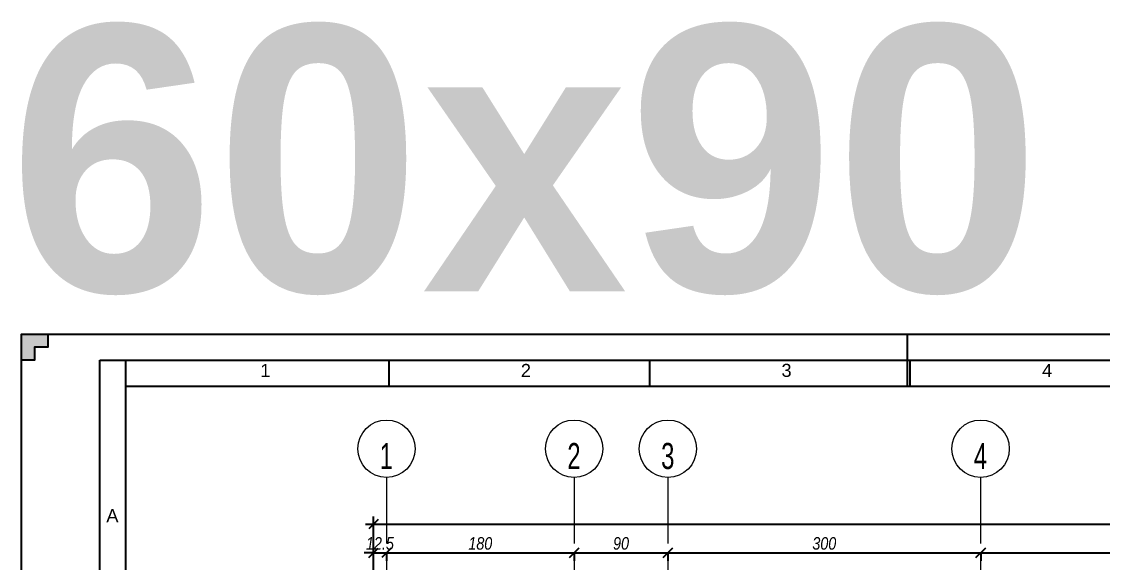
# Model space of a CAD drawing. Header units: millimetres. Extents: x 15565 to 20040, y -491 to 2778.
# Drawn here: x 15565 to 16602, y 2260 to 2778 of the extents above; entities that cross this region are included whole.
import ezdxf

# ---------------------------------------------------------------- set-up
doc = ezdxf.new("R2010")
doc.units = ezdxf.units.MM
doc.header["$PDMODE"] = 35
doc.linetypes.add('Grid Line', pattern=[111.125, 63.5, -15.875, 15.875, -15.875])
doc.layers.get('Defpoints').update_dxf_attribs({"color": 6})
for name, color, linetype, lineweight in [('A-ANNO-DIMS', 41, 'Continuous', 9), ('C- оси', 1, 'Continuous', 9), ('S-GRID-оси', 1, 'Continuous', 9)]:
    doc.layers.add(name, color=color, linetype=linetype, lineweight=lineweight)
doc.layers.add('Com_Label', color=9, linetype='Continuous')
doc.layers.add('ramka_1', color=136, linetype='Continuous')
doc.styles.add('Arial', font='arial.ttf')
doc.styles.add('Arial Narrow', font='ARIALN.TTF', dxfattribs={"width": 0.8, "height": 25})
doc.styles.add('Arial Narrow_I', font='ARIALNI.TTF', dxfattribs={"height": 12})
doc.dimstyles.new('Външни_дименсии_0_5_3', dxfattribs={"dimscale": 30.48, "dimtxt": 12.281172, "dimasz": 0.295276, "dimexe": 0.246063, "dimexo": 0.246063, "dimgap": 0.098425, "dimtad": 1, "dimdec": 1, "dimrnd": 0.5, "dimdsep": 46, "dimtxsty": 'Arial Narrow_I', "dimblk1": 'OBLIQUE', "dimblk2": 'OBLIQUE', "dimsah": 1, "dimcen": 0.09, "dimdle": 0.246063, "dimazin": 0, "dimtfac": 1, "dimtdec": 4, "dimtix": 1, "dimtmove": 0, "dimatfit": 3, "dimfxl": 1, "dimtvp": 1, "dimtolj": 1, "dimtzin": 0, "dimarcsym": 0})

# ---------------------------------------------------------------- blocks, each defined once
blk = doc.blocks.new('Grid - M_Grid Head - Extreme-2650093-КОФРАЖЕН ПЛАН НА КОТА _14_88 - L5')
at = {"layer": 'S-GRID-оси'}
blk.add_circle((0, 0), 0.55, dxfattribs=at)
blk = doc.blocks.new('_Oblique')
at = {"color": 0, "linetype": 'ByBlock', "lineweight": -2}
blk.add_line((-0.5, -0.5), (0.5, 0.5), dxfattribs=at)
blk = doc.blocks.new('*D351')
at = {"layer": 'A-ANNO-DIMS', "color": 0, "lineweight": -2, "transparency": 16777216}
for p, q in [((15903, 1813.7), (15903, 2276.2)), ((15903, 2268.7), (15894, 2268.7)), ((15903, 2268.7), (15915.5, 2268.7)), ((15915.5, 2268.7), (15924.5, 2268.7)), ((15915.5, 2267.5), (15915.5, 2261.2))]:
    blk.add_line(p, q, dxfattribs=at)
at = {"layer": 'Defpoints', "color": 0, "transparency": 16777216}
for p in [(15915.5, 2275), (15915.5, 2268.7), (15903, 1806.2)]:
    blk.add_point(p, dxfattribs=at)
at = {"layer": 'A-ANNO-DIMS', "color": 0, "lineweight": -2, "transparency": 16777216, "xscale": 9, "yscale": 9, "zscale": 9}
blk.add_blockref('_Oblique', (15903, 2268.7), dxfattribs=at)
at = {"layer": 'A-ANNO-DIMS', "color": 0, "lineweight": -2, "transparency": 16777216, "xscale": 9, "yscale": 9, "zscale": 9, "rotation": 180}
blk.add_blockref('_Oblique', (15915.5, 2268.7), dxfattribs=at)
at = {"layer": 'A-ANNO-DIMS', "color": 0, "transparency": 16777216, "insert": (15909.2, 2277.8), "char_height": 12, "width": 32.048, "attachment_point": 5, "style": 'Arial Narrow_I'}
blk.add_mtext('\\A1;12.5', dxfattribs=at)
blk = doc.blocks.new('*D352')
at = {"layer": 'A-ANNO-DIMS', "color": 0, "lineweight": -2, "transparency": 16777216}
for p, q in [((15908, 2268.7), (16103, 2268.7)), ((15915.5, 2267.5), (15915.5, 2261.2)), ((16095.5, 2267.5), (16095.5, 2261.2))]:
    blk.add_line(p, q, dxfattribs=at)
at = {"layer": 'Defpoints', "color": 0, "transparency": 16777216}
for p in [(15915.5, 2275), (16095.5, 2275), (16095.5, 2268.7)]:
    blk.add_point(p, dxfattribs=at)
at = {"layer": 'A-ANNO-DIMS', "color": 0, "lineweight": -2, "transparency": 16777216, "xscale": 9, "yscale": 9, "zscale": 9, "rotation": 180}
blk.add_blockref('_Oblique', (15915.5, 2268.7), dxfattribs=at)
at = {"layer": 'A-ANNO-DIMS', "color": 0, "lineweight": -2, "transparency": 16777216, "xscale": 9, "yscale": 9, "zscale": 9}
blk.add_blockref('_Oblique', (16095.5, 2268.7), dxfattribs=at)
at = {"layer": 'A-ANNO-DIMS', "color": 0, "transparency": 16777216, "insert": (16005.5, 2277.8), "char_height": 12, "width": 27.369, "attachment_point": 5, "style": 'Arial Narrow_I'}
blk.add_mtext('\\A1;180', dxfattribs=at)
blk = doc.blocks.new('*D353')
at = {"layer": 'A-ANNO-DIMS', "color": 0, "lineweight": -2, "transparency": 16777216}
for p, q in [((16088, 2268.7), (16193, 2268.7)), ((16095.5, 2267.5), (16095.5, 2261.2)), ((16185.5, 2267.5), (16185.5, 2261.2))]:
    blk.add_line(p, q, dxfattribs=at)
at = {"layer": 'Defpoints', "color": 0, "transparency": 16777216}
for p in [(16095.5, 2275), (16185.5, 2275), (16185.5, 2268.7)]:
    blk.add_point(p, dxfattribs=at)
at = {"layer": 'A-ANNO-DIMS', "color": 0, "lineweight": -2, "transparency": 16777216, "xscale": 9, "yscale": 9, "zscale": 9, "rotation": 180}
blk.add_blockref('_Oblique', (16095.5, 2268.7), dxfattribs=at)
at = {"layer": 'A-ANNO-DIMS', "color": 0, "lineweight": -2, "transparency": 16777216, "xscale": 9, "yscale": 9, "zscale": 9}
blk.add_blockref('_Oblique', (16185.5, 2268.7), dxfattribs=at)
at = {"layer": 'A-ANNO-DIMS', "color": 0, "transparency": 16777216, "insert": (16140.5, 2277.8), "char_height": 12, "width": 18.246, "attachment_point": 5, "style": 'Arial Narrow_I'}
blk.add_mtext('\\A1;90', dxfattribs=at)
blk = doc.blocks.new('*D354')
at = {"layer": 'A-ANNO-DIMS', "color": 0, "lineweight": -2, "transparency": 16777216}
for p, q in [((16178, 2268.7), (16493, 2268.7)), ((16185.5, 2267.5), (16185.5, 2261.2)), ((16485.5, 2267.5), (16485.5, 2261.2))]:
    blk.add_line(p, q, dxfattribs=at)
at = {"layer": 'Defpoints', "color": 0, "transparency": 16777216}
for p in [(16185.5, 2275), (16485.5, 2275), (16485.5, 2268.7)]:
    blk.add_point(p, dxfattribs=at)
at = {"layer": 'A-ANNO-DIMS', "color": 0, "lineweight": -2, "transparency": 16777216, "xscale": 9, "yscale": 9, "zscale": 9, "rotation": 180}
blk.add_blockref('_Oblique', (16185.5, 2268.7), dxfattribs=at)
at = {"layer": 'A-ANNO-DIMS', "color": 0, "lineweight": -2, "transparency": 16777216, "xscale": 9, "yscale": 9, "zscale": 9}
blk.add_blockref('_Oblique', (16485.5, 2268.7), dxfattribs=at)
at = {"layer": 'A-ANNO-DIMS', "color": 0, "transparency": 16777216, "insert": (16335.5, 2277.8), "char_height": 12, "width": 27.369, "attachment_point": 5, "style": 'Arial Narrow_I'}
blk.add_mtext('\\A1;300', dxfattribs=at)
blk = doc.blocks.new('*D355')
at = {"layer": 'A-ANNO-DIMS', "color": 0, "lineweight": -2, "transparency": 16777216}
for p, q in [((16478, 2268.7), (16853, 2268.7)), ((16485.5, 2267.5), (16485.5, 2261.2)), ((16845.5, 2267.5), (16845.5, 2261.2))]:
    blk.add_line(p, q, dxfattribs=at)
at = {"layer": 'Defpoints', "color": 0, "transparency": 16777216}
for p in [(16485.5, 2275), (16845.5, 2275), (16845.5, 2268.7)]:
    blk.add_point(p, dxfattribs=at)
at = {"layer": 'A-ANNO-DIMS', "color": 0, "lineweight": -2, "transparency": 16777216, "xscale": 9, "yscale": 9, "zscale": 9, "rotation": 180}
blk.add_blockref('_Oblique', (16485.5, 2268.7), dxfattribs=at)
at = {"layer": 'A-ANNO-DIMS', "color": 0, "lineweight": -2, "transparency": 16777216, "xscale": 9, "yscale": 9, "zscale": 9}
blk.add_blockref('_Oblique', (16845.5, 2268.7), dxfattribs=at)
at = {"layer": 'A-ANNO-DIMS', "color": 0, "transparency": 16777216, "insert": (16665.5, 2277.8), "char_height": 12, "width": 27.369, "attachment_point": 5, "style": 'Arial Narrow_I'}
blk.add_mtext('\\A1;360', dxfattribs=at)
blk = doc.blocks.new('*D363')
at = {"layer": 'A-ANNO-DIMS', "color": 0, "lineweight": -2, "transparency": 16777216}
for p, q in [((15903, 1813.7), (15903, 2303.7)), ((18543, 1813.7), (18543, 2303.7)), ((15895.5, 2296.2), (18550.5, 2296.2))]:
    blk.add_line(p, q, dxfattribs=at)
at = {"layer": 'Defpoints', "color": 0, "transparency": 16777216}
for p in [(18543, 2296.2), (15903, 1806.2), (18543, 1806.2)]:
    blk.add_point(p, dxfattribs=at)
at = {"layer": 'A-ANNO-DIMS', "color": 0, "lineweight": -2, "transparency": 16777216, "xscale": 9, "yscale": 9, "zscale": 9, "rotation": 180}
blk.add_blockref('_Oblique', (15903, 2296.2), dxfattribs=at)
at = {"layer": 'A-ANNO-DIMS', "color": 0, "lineweight": -2, "transparency": 16777216, "xscale": 9, "yscale": 9, "zscale": 9}
blk.add_blockref('_Oblique', (18543, 2296.2), dxfattribs=at)
at = {"layer": 'A-ANNO-DIMS', "color": 0, "transparency": 16777216, "insert": (17223, 2305.3), "char_height": 12, "width": 36.493, "attachment_point": 5, "style": 'Arial Narrow_I'}
blk.add_mtext('\\A1;2640', dxfattribs=at)
blk = doc.blocks.new('60x90')
at = {"layer": 'ramka_1', "linetype": 'Continuous'}
blk.add_hatch(color=256, dxfattribs=at).paths.add_polyline_path([(25, 0), (25, -12.5), (12.5, -12.5), (12.5, -25), (0, -25), (0, 0)])
blk.add_line((850, -50), (850, 0), dxfattribs=at)
at = {"layer": 'ramka_1', "color": 26, "linetype": 'Continuous'}
for p, q in [((100, -50), (100, -25)), ((352.5, -50), (352.5, -25)), ((602.5, -50), (602.5, -25)), ((852.5, -50), (852.5, -25))]:
    blk.add_line(p, q, dxfattribs=at)
at = {"layer": 'ramka_1', "linetype": 'Continuous'}
for points in [[(0, 0), (4475, 0), (4475, -2970), (0, -2970)], [(75, -25), (4450, -25), (4450, -2945), (75, -2945)], [(100, -50), (4425, -50), (4425, -2920), (100, -2920)]]:
    blk.add_lwpolyline(points, close=True, dxfattribs=at)
blk.add_lwpolyline([(25, 0), (25, -12.5), (12.5, -12.5), (12.5, -25), (0, -25), (0, 0), (25, 0)], dxfattribs=at)
at = {"layer": 'Com_Label', "insert": (482.6, 166.6), "char_height": 255, "width": 737.27, "attachment_point": 5, "rotation": 0.0006, "line_spacing_factor": 0.96, "style": 'Arial'}
blk.add_mtext('{\\fArial|b1|i0|c204|p34;60x\\fArial|b1|i0|c0|p34;9\\fArial|b1|i0|c204|p34;0}', dxfattribs=at)
at = {"layer": 'Com_Label', "char_height": 12.5, "width": 1612.566, "attachment_point": 5, "rotation": 0.0006, "style": 'Arial'}
for s, insert in [('1', (233.8, -34.9)), ('2', (483.8, -34.9)), ('3', (733.8, -34.9)), ('4', (983.8, -34.9)), ('A', (87.1, -174.2))]:
    blk.add_mtext(s, dxfattribs=dict(at, insert=insert))

msp = doc.modelspace()

# ---------------------------------------------------------------- linework, layer by layer
at = {"layer": 'C- оси', "linetype": 'Grid Line'}
for p, q in [((15915.46, 2341.16), (15915.46, 31.16)), ((16095.46, 2341.16), (16095.46, 31.16)), ((16185.46, 2341.16), (16185.46, 31.16)), ((16485.46, 2341.16), (16485.46, 31.16))]:
    msp.add_line(p, q, dxfattribs=at)

# ---------------------------------------------------------------- block references
at = {"layer": 'ramka_1'}
msp.add_blockref('60x90', (15565.46, 2478.66), dxfattribs=at)
at = {"layer": 'S-GRID-оси', "xscale": 49.99999999999998, "yscale": 49.99999999999998, "zscale": 49.99999999999998, "rotation": 180}
for p in [(15915.46, 2368.66), (16095.46, 2368.66), (16185.46, 2368.66), (16485.46, 2368.66)]:
    msp.add_blockref('Grid - M_Grid Head - Extreme-2650093-КОФРАЖЕН ПЛАН НА КОТА _14_88 - L5', p, dxfattribs=at)

# ---------------------------------------------------------------- texts
at = {"layer": 'S-GRID-оси', "char_height": 25, "width": 13.24, "attachment_point": 5, "line_spacing_factor": 0.949189, "style": 'Arial Narrow'}
for s, insert in [('\\pxqc,t2.032,4.064,6.096,8.128,10.16,12.192,14.224,16.256,18.288,20.32,22.352,24.384,26.416,28.448,30.48,32.512,34.544,36.576,38.608,40.64,42.672,44.704,46.736,48.768,50.8,52.832,54.864,56.896,58.928,60.96,62.992,65.024;{2}', (16095.33, 2361.59)), ('\\pxqc,t2.032,4.064,6.096,8.128,10.16,12.192,14.224,16.256,18.288,20.32,22.352,24.384,26.416,28.448,30.48,32.512,34.544,36.576,38.608,40.64,42.672,44.704,46.736,48.768,50.8,52.832,54.864,56.896,58.928,60.96,62.992,65.024;{3}', (16185.33, 2361.59)), ('\\pxqc,t2.032,4.064,6.096,8.128,10.16,12.192,14.224,16.256,18.288,20.32,22.352,24.384,26.416,28.448,30.48,32.512,34.544,36.576,38.608,40.64,42.672,44.704,46.736,48.768,50.8,52.832,54.864,56.896,58.928,60.96,62.992,65.024;{1}', (15915.33, 2361.59)), ('\\pxqc,t2.032,4.064,6.096,8.128,10.16,12.192,14.224,16.256,18.288,20.32,22.352,24.384,26.416,28.448,30.48,32.512,34.544,36.576,38.608,40.64,42.672,44.704,46.736,48.768,50.8,52.832,54.864,56.896,58.928,60.96,62.992,65.024;{4}', (16485.33, 2361.59))]:
    msp.add_mtext(s, dxfattribs=dict(at, insert=insert))

# ---------------------------------------------------------------- dimensions: what is measured, and where the dimension line sits
at = {"layer": 'A-ANNO-DIMS'}
for base, p1, p2, override, picture, middle in [((18542.96, 2296.16), (15902.96, 1806.16), (18542.96, 1806.16), {"dimpost": '<>', "dimfxl": 2640}, '*D363', (17222.96, 2305.29)), ((15915.46, 2268.66), (15902.96, 1806.16), (15915.46, 2275.03), {"dimpost": '<>', "dimfxl": 469.030527}, '*D351', (15909.21, 2277.79)), ((16095.46, 2268.66), (15915.46, 2275.03), (16095.46, 2275.03), {"dimpost": '<>', "dimfxl": 180}, '*D352', (16005.46, 2277.79)), ((16185.46, 2268.66), (16095.46, 2275.03), (16185.46, 2275.03), {"dimpost": '<>', "dimfxl": 90}, '*D353', (16140.46, 2277.79)), ((16485.46, 2268.66), (16185.46, 2275.03), (16485.46, 2275.03), {"dimpost": '<>', "dimfxl": 300}, '*D354', (16335.46, 2277.79)), ((16845.46, 2268.66), (16485.46, 2275.03), (16845.46, 2275.03), {"dimpost": '<>', "dimfxl": 360}, '*D355', (16665.46, 2277.79))]:
    dim = msp.add_linear_dim(base=base, p1=p1, p2=p2, dimstyle='Външни_дименсии_0_5_3', override=override, dxfattribs=at)
    dim.commit()
    dim.dimension.update_dxf_attribs({"geometry": picture, "text_midpoint": middle})

doc.saveas('drawing.dxf')
